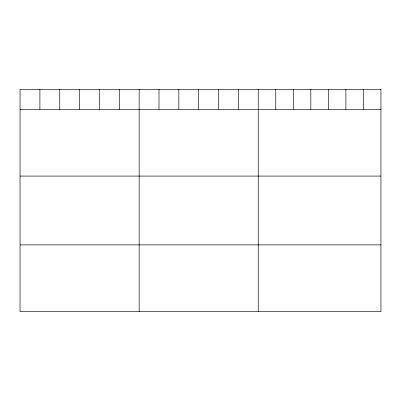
<?xml version="1.0" encoding="UTF-8"?>
<svg xmlns="http://www.w3.org/2000/svg" width="401" height="401" viewBox="0 0 401 401"><rect width="100%" height="100%" fill="white"/><g stroke="black" fill="none" stroke-linecap="round" stroke-linejoin="round"><path stroke-width="0.6" d="M20.05 109.313L380.95 109.313M20.05 176.079L380.95 176.079M20.05 244.871L380.95 244.871M363.421 89.358L363.421 109.313M345.893 89.358L345.893 109.313M328.364 89.358L328.364 109.313M310.83 89.358L310.83 109.313M293.301 89.358L293.301 109.313M275.773 89.358L275.773 109.313M258.244 89.358L258.244 311.642M238.394 89.358L238.394 109.313M218.545 89.358L218.545 109.313M198.695 89.358L198.695 109.313M178.846 89.358L178.846 109.313M158.996 89.358L158.996 109.313M139.147 89.358L139.147 311.642M119.297 89.358L119.297 109.313M99.448 89.358L99.448 109.313M79.599 89.358L79.599 109.313M59.749 89.358L59.749 109.313M39.899 89.358L39.899 109.313M380.95 89.358L20.05 89.358L20.05 311.642L380.95 311.642L380.95 89.358"/></g></svg>
